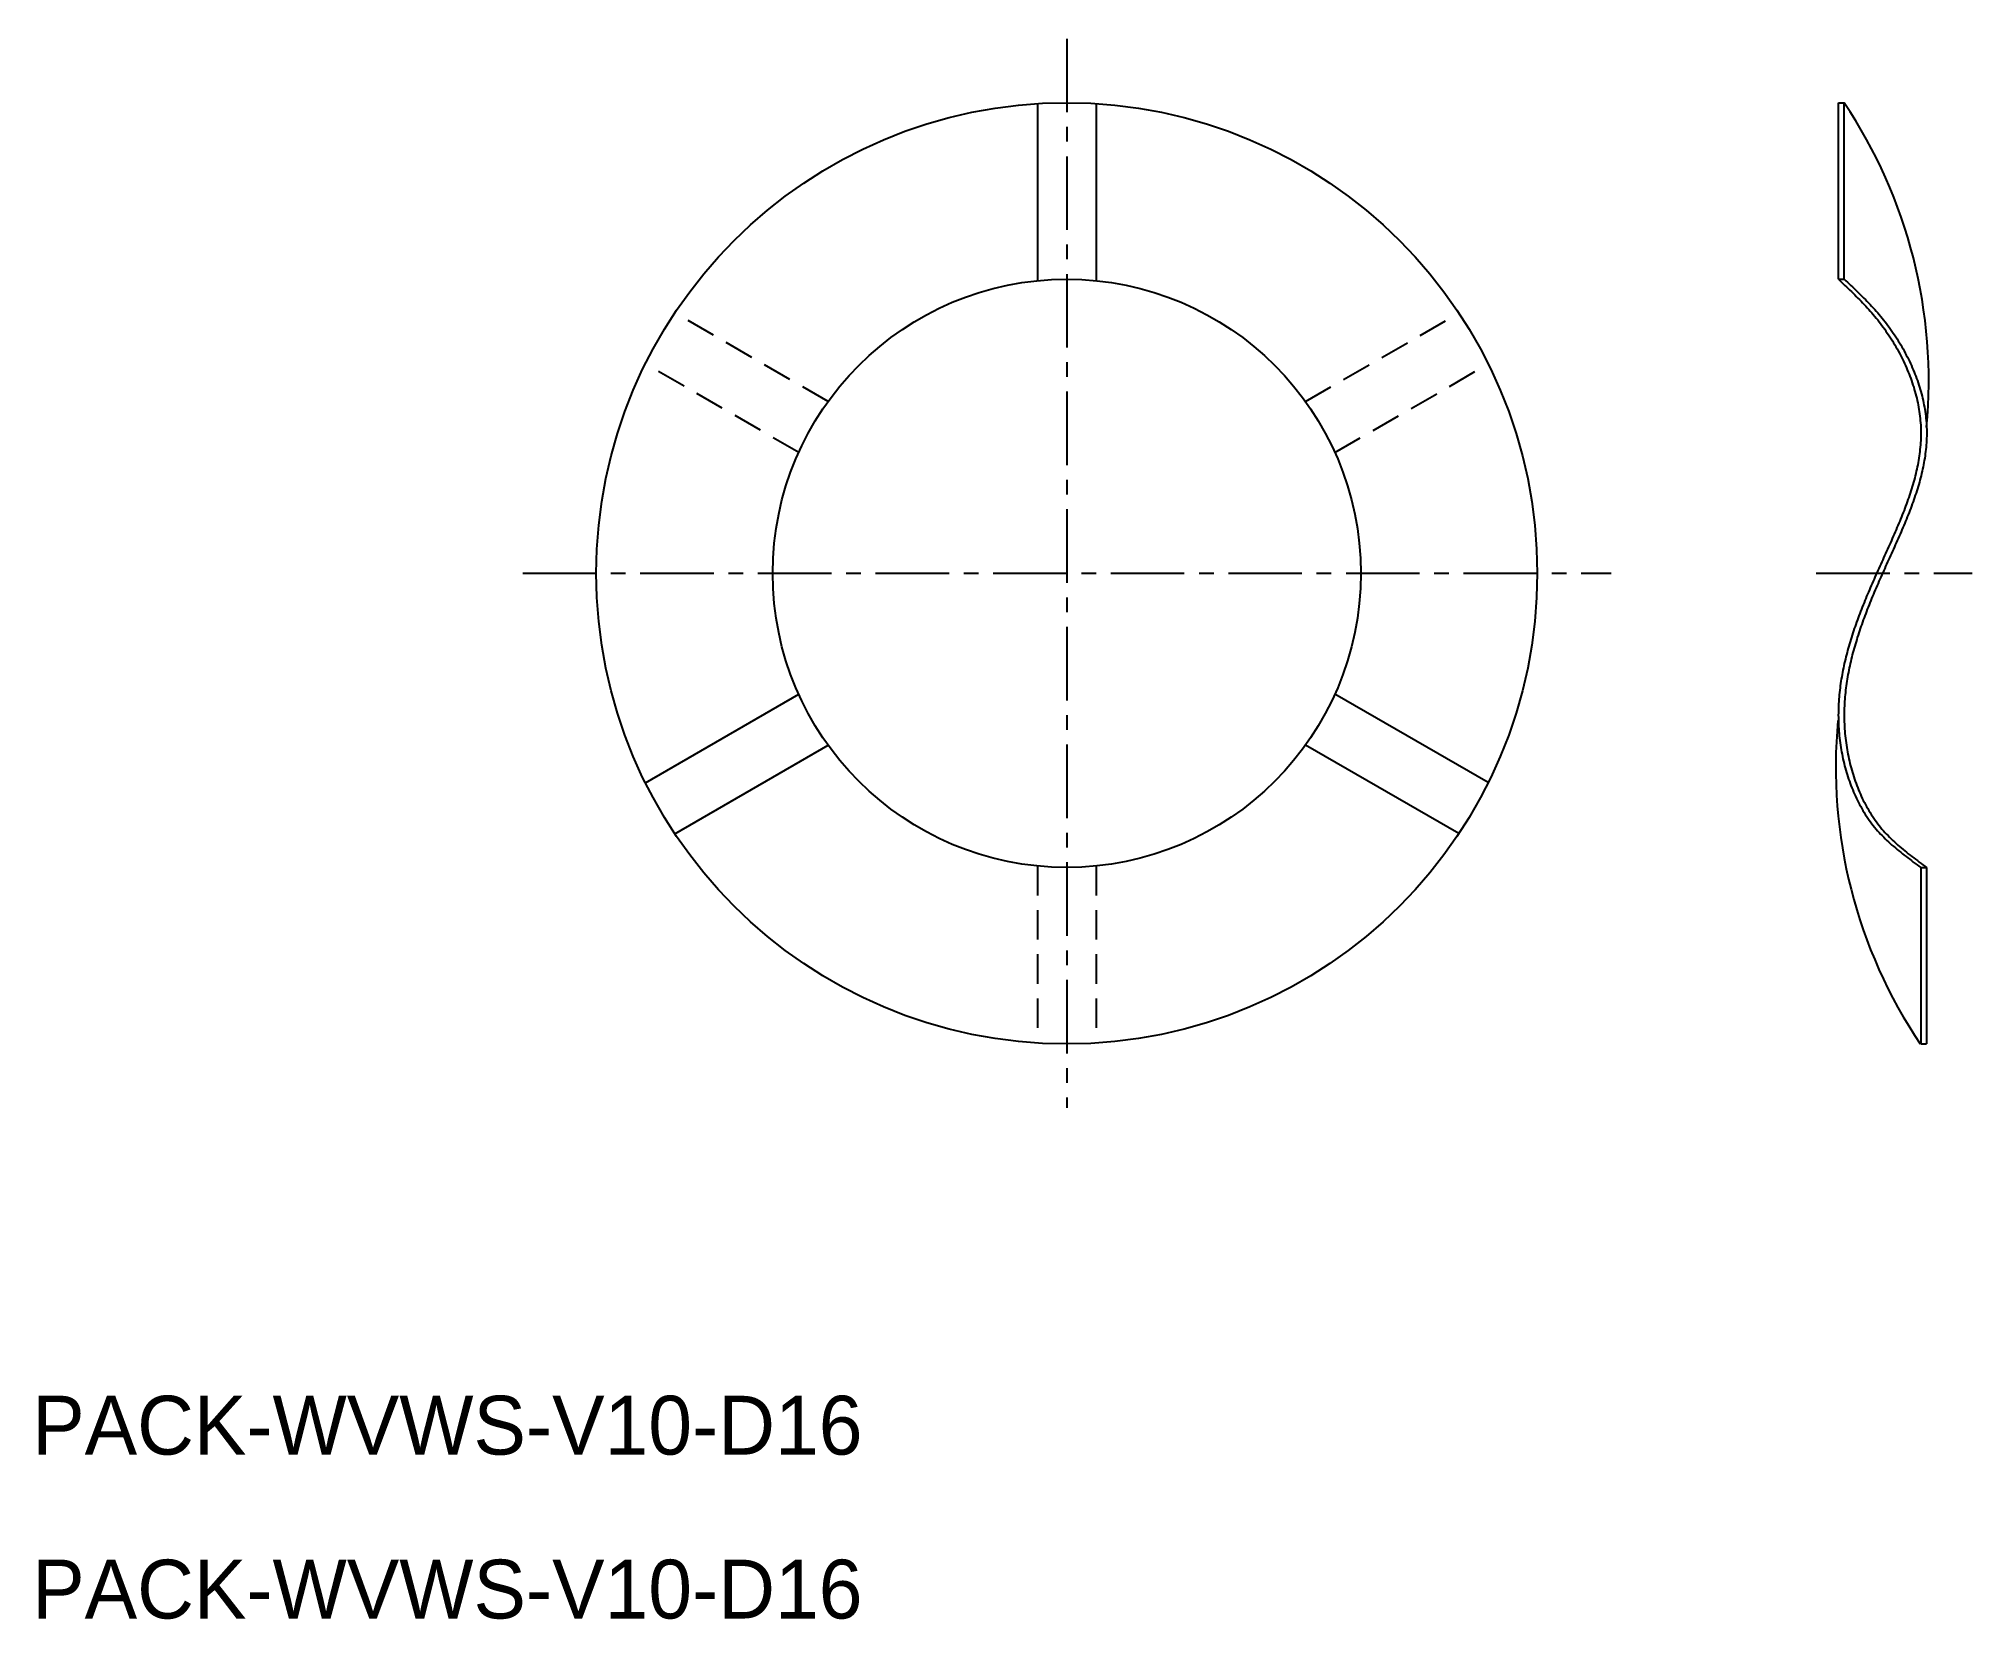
# Model space of a CAD drawing. Extents: x 73.8 to 106.7, y 15.7 to 42.6.
import ezdxf

# ---------------------------------------------------------------- set-up
doc = ezdxf.new("R2010")
doc.units = 0
doc.header["$MEASUREMENT"] = 0
doc.linetypes.add('CENTER', pattern=[2, 1.25, -0.25, 0.25, -0.25])
doc.linetypes.add('DASHED', pattern=[0.75, 0.5, -0.25])
doc.layers.get('0').update_dxf_attribs({"linetype": 'CONTINUOUS'})
doc.layers.add('CENTER', color=1, linetype='CENTER')

msp = doc.modelspace()

# ---------------------------------------------------------------- linework, layer by layer
at = {"color": 7, "linetype": 'Continuous'}
for p, q in [((90.767, 41.469), (90.767, 38.459)), ((91.767, 41.468), (91.767, 38.459)), ((104.385, 41.484), (104.485, 41.484)), ((104.385, 38.484), (104.385, 41.484)), ((104.485, 38.484), (104.485, 41.484)), ((104.385, 38.484), (104.485, 38.484)), ((84.1, 29.924), (86.706, 31.429)), ((98.43, 29.926), (95.823, 31.431)), ((84.6, 29.058), (87.207, 30.563)), ((97.93, 29.06), (95.323, 30.565)), ((105.785, 28.484), (105.785, 25.484)), ((105.785, 28.484), (105.885, 28.484)), ((105.885, 28.484), (105.885, 25.484)), ((105.785, 25.484), (105.885, 25.484))]:
    msp.add_line(p, q, dxfattribs=at)
at = {"color": 3, "linetype": 'DASHED'}
for p, q in [((87.207, 36.405), (84.6, 37.91)), ((95.323, 36.404), (97.93, 37.908)), ((86.706, 35.54), (84.1, 37.044)), ((95.823, 35.538), (98.43, 37.042)), ((90.767, 28.509), (90.767, 25.5)), ((91.767, 28.509), (91.767, 25.5))]:
    msp.add_line(p, q, dxfattribs=at)
at = {"color": 7}
for points in [[(104.385, 38.484, 0), (104.413, 38.458, 0), (104.44, 38.431, 0), (104.468, 38.405, 0), (104.496, 38.379, 0), (104.524, 38.352, 0), (104.552, 38.326, 0), (104.58, 38.299, 0), (104.607, 38.272, 0), (104.635, 38.246, 0), (104.662, 38.219, 0), (104.69, 38.192, 0), (104.717, 38.164, 0), (104.744, 38.137, 0), (104.771, 38.109, 0), (104.797, 38.082, 0), (104.824, 38.054, 0), (104.85, 38.026, 0), (104.877, 37.997, 0), (104.903, 37.968, 0), (104.928, 37.94, 0), (104.954, 37.91, 0), (104.979, 37.881, 0), (105.004, 37.851, 0), (105.029, 37.821, 0), (105.054, 37.791, 0), (105.078, 37.76, 0), (105.102, 37.729, 0), (105.125, 37.697, 0), (105.149, 37.666, 0), (105.172, 37.634, 0), (105.194, 37.601, 0), (105.217, 37.569, 0), (105.239, 37.536, 0), (105.261, 37.503, 0), (105.282, 37.47, 0), (105.303, 37.436, 0), (105.324, 37.402, 0), (105.344, 37.368, 0), (105.364, 37.334, 0), (105.384, 37.299, 0), (105.403, 37.264, 0), (105.422, 37.229, 0), (105.44, 37.194, 0), (105.458, 37.159, 0), (105.476, 37.123, 0), (105.493, 37.088, 0), (105.51, 37.052, 0), (105.526, 37.016, 0), (105.542, 36.979, 0), (105.557, 36.943, 0), (105.572, 36.906, 0), (105.587, 36.87, 0), (105.601, 36.833, 0), (105.615, 36.796, 0), (105.628, 36.759, 0), (105.641, 36.722, 0), (105.653, 36.684, 0), (105.665, 36.647, 0), (105.676, 36.61, 0), (105.687, 36.572, 0), (105.697, 36.535, 0), (105.707, 36.497, 0), (105.716, 36.459, 0), (105.725, 36.422, 0), (105.733, 36.384, 0), (105.74, 36.346, 0), (105.747, 36.308, 0), (105.754, 36.27, 0), (105.76, 36.232, 0), (105.765, 36.194, 0), (105.77, 36.156, 0), (105.774, 36.118, 0), (105.778, 36.081, 0), (105.781, 36.043, 0), (105.784, 36.005, 0), (105.785, 35.967, 0), (105.787, 35.929, 0), (105.787, 35.892, 0), (105.787, 35.854, 0), (105.787, 35.816, 0), (105.786, 35.779, 0), (105.784, 35.741, 0), (105.782, 35.703, 0), (105.779, 35.666, 0), (105.776, 35.628, 0), (105.772, 35.591, 0), (105.768, 35.553, 0), (105.763, 35.516, 0), (105.758, 35.479, 0), (105.753, 35.441, 0), (105.746, 35.404, 0), (105.74, 35.367, 0), (105.733, 35.33, 0), (105.725, 35.292, 0), (105.717, 35.255, 0), (105.709, 35.218, 0), (105.7, 35.181, 0), (105.691, 35.144, 0), (105.682, 35.107, 0), (105.672, 35.07, 0), (105.662, 35.033, 0), (105.651, 34.996, 0), (105.64, 34.959, 0), (105.629, 34.922, 0), (105.617, 34.885, 0), (105.606, 34.848, 0), (105.593, 34.811, 0), (105.581, 34.775, 0), (105.568, 34.738, 0), (105.555, 34.701, 0), (105.542, 34.664, 0), (105.528, 34.627, 0), (105.515, 34.591, 0), (105.501, 34.554, 0), (105.486, 34.517, 0), (105.472, 34.481, 0), (105.457, 34.444, 0), (105.442, 34.407, 0), (105.427, 34.371, 0), (105.412, 34.334, 0), (105.397, 34.297, 0), (105.381, 34.261, 0), (105.366, 34.224, 0), (105.35, 34.188, 0), (105.334, 34.151, 0), (105.318, 34.114, 0), (105.302, 34.078, 0), (105.286, 34.041, 0), (105.27, 34.005, 0), (105.253, 33.968, 0), (105.237, 33.932, 0), (105.22, 33.895, 0), (105.204, 33.859, 0), (105.187, 33.822, 0), (105.171, 33.786, 0), (105.154, 33.749, 0), (105.138, 33.713, 0), (105.121, 33.677, 0), (105.105, 33.64, 0), (105.088, 33.604, 0), (105.072, 33.567, 0), (105.055, 33.531, 0), (105.039, 33.494, 0), (105.023, 33.458, 0), (105.007, 33.421, 0), (104.991, 33.385, 0), (104.975, 33.349, 0), (104.959, 33.312, 0), (104.943, 33.276, 0), (104.927, 33.239, 0), (104.912, 33.203, 0), (104.896, 33.166, 0), (104.881, 33.13, 0), (104.865, 33.093, 0), (104.85, 33.057, 0), (104.835, 33.02, 0), (104.821, 32.984, 0), (104.806, 32.947, 0), (104.791, 32.91, 0), (104.777, 32.874, 0), (104.763, 32.837, 0), (104.749, 32.801, 0), (104.735, 32.764, 0), (104.721, 32.727, 0), (104.708, 32.691, 0), (104.695, 32.654, 0), (104.682, 32.617, 0), (104.669, 32.581, 0), (104.656, 32.544, 0), (104.644, 32.507, 0), (104.631, 32.47, 0), (104.619, 32.433, 0), (104.607, 32.396, 0), (104.596, 32.359, 0), (104.585, 32.322, 0), (104.574, 32.285, 0), (104.563, 32.248, 0), (104.552, 32.211, 0), (104.542, 32.174, 0), (104.532, 32.137, 0), (104.522, 32.099, 0), (104.513, 32.062, 0), (104.504, 32.025, 0), (104.495, 31.988, 0), (104.486, 31.95, 0), (104.478, 31.913, 0), (104.47, 31.875, 0), (104.462, 31.838, 0), (104.455, 31.8, 0), (104.448, 31.762, 0), (104.441, 31.725, 0), (104.435, 31.687, 0), (104.429, 31.649, 0), (104.423, 31.611, 0), (104.418, 31.573, 0), (104.413, 31.535, 0), (104.408, 31.497, 0), (104.404, 31.459, 0), (104.4, 31.421, 0), (104.397, 31.383, 0), (104.394, 31.344, 0), (104.391, 31.306, 0), (104.389, 31.267, 0), (104.387, 31.229, 0), (104.385, 31.19, 0), (104.384, 31.152, 0), (104.384, 31.113, 0), (104.383, 31.074, 0), (104.384, 31.035, 0), (104.384, 30.996, 0), (104.385, 30.957, 0), (104.387, 30.918, 0), (104.389, 30.879, 0), (104.391, 30.84, 0), (104.394, 30.8, 0), (104.397, 30.761, 0), (104.401, 30.722, 0), (104.405, 30.683, 0), (104.41, 30.643, 0), (104.415, 30.604, 0), (104.421, 30.565, 0), (104.427, 30.526, 0), (104.433, 30.486, 0), (104.44, 30.447, 0), (104.447, 30.408, 0), (104.455, 30.369, 0), (104.463, 30.33, 0), (104.472, 30.292, 0), (104.481, 30.253, 0), (104.491, 30.214, 0), (104.501, 30.176, 0), (104.512, 30.138, 0), (104.523, 30.1, 0), (104.534, 30.062, 0), (104.546, 30.024, 0), (104.559, 29.986, 0), (104.572, 29.949, 0), (104.585, 29.912, 0), (104.599, 29.875, 0), (104.613, 29.838, 0), (104.628, 29.802, 0), (104.643, 29.765, 0), (104.659, 29.729, 0), (104.675, 29.694, 0), (104.692, 29.658, 0), (104.709, 29.623, 0), (104.727, 29.588, 0), (104.745, 29.553, 0), (104.764, 29.519, 0), (104.783, 29.485, 0), (104.803, 29.452, 0), (104.823, 29.419, 0), (104.843, 29.386, 0), (104.864, 29.354, 0), (104.886, 29.322, 0), (104.908, 29.29, 0), (104.931, 29.259, 0), (104.954, 29.228, 0), (104.977, 29.198, 0), (105.001, 29.168, 0), (105.026, 29.138, 0), (105.051, 29.109, 0), (105.076, 29.081, 0), (105.102, 29.052, 0), (105.129, 29.025, 0), (105.156, 28.997, 0), (105.183, 28.97, 0), (105.211, 28.944, 0), (105.239, 28.918, 0), (105.267, 28.892, 0), (105.296, 28.866, 0), (105.325, 28.841, 0), (105.354, 28.816, 0), (105.384, 28.791, 0), (105.414, 28.767, 0), (105.444, 28.742, 0), (105.474, 28.718, 0), (105.505, 28.694, 0), (105.535, 28.671, 0), (105.566, 28.647, 0), (105.597, 28.623, 0), (105.628, 28.6, 0), (105.659, 28.577, 0), (105.691, 28.553, 0), (105.722, 28.53, 0), (105.753, 28.507, 0), (105.785, 28.484, 0)], [(104.485, 38.484, 0), (104.513, 38.458, 0), (104.54, 38.431, 0), (104.568, 38.405, 0), (104.596, 38.379, 0), (104.624, 38.352, 0), (104.652, 38.326, 0), (104.68, 38.299, 0), (104.707, 38.272, 0), (104.735, 38.246, 0), (104.762, 38.219, 0), (104.79, 38.192, 0), (104.817, 38.164, 0), (104.844, 38.137, 0), (104.871, 38.109, 0), (104.897, 38.082, 0), (104.924, 38.054, 0), (104.95, 38.026, 0), (104.977, 37.997, 0), (105.003, 37.968, 0), (105.028, 37.94, 0), (105.054, 37.91, 0), (105.079, 37.881, 0), (105.104, 37.851, 0), (105.129, 37.821, 0), (105.154, 37.791, 0), (105.178, 37.76, 0), (105.202, 37.729, 0), (105.225, 37.697, 0), (105.249, 37.666, 0), (105.272, 37.634, 0), (105.294, 37.601, 0), (105.317, 37.569, 0), (105.339, 37.536, 0), (105.361, 37.503, 0), (105.382, 37.47, 0), (105.403, 37.436, 0), (105.424, 37.402, 0), (105.444, 37.368, 0), (105.464, 37.334, 0), (105.484, 37.299, 0), (105.503, 37.264, 0), (105.522, 37.229, 0), (105.54, 37.194, 0), (105.558, 37.159, 0), (105.576, 37.123, 0), (105.593, 37.088, 0), (105.61, 37.052, 0), (105.626, 37.016, 0), (105.642, 36.979, 0), (105.657, 36.943, 0), (105.672, 36.906, 0), (105.687, 36.87, 0), (105.701, 36.833, 0), (105.715, 36.796, 0), (105.728, 36.759, 0), (105.741, 36.722, 0), (105.753, 36.684, 0), (105.765, 36.647, 0), (105.776, 36.61, 0), (105.787, 36.572, 0), (105.797, 36.535, 0), (105.807, 36.497, 0), (105.816, 36.459, 0), (105.825, 36.422, 0), (105.833, 36.384, 0), (105.84, 36.346, 0), (105.847, 36.308, 0), (105.854, 36.27, 0), (105.86, 36.232, 0), (105.865, 36.194, 0), (105.87, 36.156, 0), (105.874, 36.118, 0), (105.878, 36.081, 0), (105.881, 36.043, 0), (105.884, 36.005, 0), (105.885, 35.967, 0), (105.887, 35.929, 0), (105.887, 35.892, 0), (105.887, 35.854, 0), (105.887, 35.816, 0), (105.886, 35.779, 0), (105.884, 35.741, 0), (105.882, 35.703, 0), (105.879, 35.666, 0), (105.876, 35.628, 0), (105.872, 35.591, 0), (105.868, 35.553, 0), (105.863, 35.516, 0), (105.858, 35.479, 0), (105.853, 35.441, 0), (105.846, 35.404, 0), (105.84, 35.367, 0), (105.833, 35.33, 0), (105.825, 35.292, 0), (105.817, 35.255, 0), (105.809, 35.218, 0), (105.8, 35.181, 0), (105.791, 35.144, 0), (105.782, 35.107, 0), (105.772, 35.07, 0), (105.762, 35.033, 0), (105.751, 34.996, 0), (105.74, 34.959, 0), (105.729, 34.922, 0), (105.717, 34.885, 0), (105.706, 34.848, 0), (105.693, 34.811, 0), (105.681, 34.775, 0), (105.668, 34.738, 0), (105.655, 34.701, 0), (105.642, 34.664, 0), (105.628, 34.627, 0), (105.615, 34.591, 0), (105.601, 34.554, 0), (105.586, 34.517, 0), (105.572, 34.481, 0), (105.557, 34.444, 0), (105.542, 34.407, 0), (105.527, 34.371, 0), (105.512, 34.334, 0), (105.497, 34.297, 0), (105.481, 34.261, 0), (105.466, 34.224, 0), (105.45, 34.188, 0), (105.434, 34.151, 0), (105.418, 34.114, 0), (105.402, 34.078, 0), (105.386, 34.041, 0), (105.37, 34.005, 0), (105.353, 33.968, 0), (105.337, 33.932, 0), (105.32, 33.895, 0), (105.304, 33.859, 0), (105.287, 33.822, 0), (105.271, 33.786, 0), (105.254, 33.749, 0), (105.238, 33.713, 0), (105.221, 33.677, 0), (105.205, 33.64, 0), (105.188, 33.604, 0), (105.172, 33.567, 0), (105.155, 33.531, 0), (105.139, 33.494, 0), (105.123, 33.458, 0), (105.107, 33.421, 0), (105.091, 33.385, 0), (105.075, 33.349, 0), (105.059, 33.312, 0), (105.043, 33.276, 0), (105.027, 33.239, 0), (105.012, 33.203, 0), (104.996, 33.166, 0), (104.981, 33.13, 0), (104.965, 33.093, 0), (104.95, 33.057, 0), (104.935, 33.02, 0), (104.921, 32.984, 0), (104.906, 32.947, 0), (104.891, 32.91, 0), (104.877, 32.874, 0), (104.863, 32.837, 0), (104.849, 32.801, 0), (104.835, 32.764, 0), (104.821, 32.727, 0), (104.808, 32.691, 0), (104.795, 32.654, 0), (104.782, 32.617, 0), (104.769, 32.581, 0), (104.756, 32.544, 0), (104.744, 32.507, 0), (104.731, 32.47, 0), (104.719, 32.433, 0), (104.707, 32.396, 0), (104.696, 32.359, 0), (104.685, 32.322, 0), (104.674, 32.285, 0), (104.663, 32.248, 0), (104.652, 32.211, 0), (104.642, 32.174, 0), (104.632, 32.137, 0), (104.622, 32.099, 0), (104.613, 32.062, 0), (104.604, 32.025, 0), (104.595, 31.988, 0), (104.586, 31.95, 0), (104.578, 31.913, 0), (104.57, 31.875, 0), (104.562, 31.838, 0), (104.555, 31.8, 0), (104.548, 31.762, 0), (104.541, 31.725, 0), (104.535, 31.687, 0), (104.529, 31.649, 0), (104.523, 31.611, 0), (104.518, 31.573, 0), (104.513, 31.535, 0), (104.508, 31.497, 0), (104.504, 31.459, 0), (104.5, 31.421, 0), (104.497, 31.383, 0), (104.494, 31.344, 0), (104.491, 31.306, 0), (104.489, 31.267, 0), (104.487, 31.229, 0), (104.485, 31.19, 0), (104.484, 31.152, 0), (104.484, 31.113, 0), (104.483, 31.074, 0), (104.484, 31.035, 0), (104.484, 30.996, 0), (104.485, 30.957, 0), (104.487, 30.918, 0), (104.489, 30.879, 0), (104.491, 30.84, 0), (104.494, 30.8, 0), (104.497, 30.761, 0), (104.501, 30.722, 0), (104.505, 30.683, 0), (104.51, 30.643, 0), (104.515, 30.604, 0), (104.521, 30.565, 0), (104.527, 30.526, 0), (104.533, 30.486, 0), (104.54, 30.447, 0), (104.547, 30.408, 0), (104.555, 30.369, 0), (104.563, 30.33, 0), (104.572, 30.292, 0), (104.581, 30.253, 0), (104.591, 30.214, 0), (104.601, 30.176, 0), (104.612, 30.138, 0), (104.623, 30.1, 0), (104.634, 30.062, 0), (104.646, 30.024, 0), (104.659, 29.986, 0), (104.672, 29.949, 0), (104.685, 29.912, 0), (104.699, 29.875, 0), (104.713, 29.838, 0), (104.728, 29.802, 0), (104.743, 29.765, 0), (104.759, 29.729, 0), (104.775, 29.694, 0), (104.792, 29.658, 0), (104.809, 29.623, 0), (104.827, 29.588, 0), (104.845, 29.553, 0), (104.864, 29.519, 0), (104.883, 29.485, 0), (104.903, 29.452, 0), (104.923, 29.419, 0), (104.943, 29.386, 0), (104.964, 29.354, 0), (104.986, 29.322, 0), (105.008, 29.29, 0), (105.031, 29.259, 0), (105.054, 29.228, 0), (105.077, 29.198, 0), (105.101, 29.168, 0), (105.126, 29.138, 0), (105.151, 29.109, 0), (105.176, 29.081, 0), (105.202, 29.052, 0), (105.229, 29.025, 0), (105.256, 28.997, 0), (105.283, 28.97, 0), (105.311, 28.944, 0), (105.339, 28.918, 0), (105.367, 28.892, 0), (105.396, 28.866, 0), (105.425, 28.841, 0), (105.454, 28.816, 0), (105.484, 28.791, 0), (105.514, 28.767, 0), (105.544, 28.742, 0), (105.574, 28.718, 0), (105.605, 28.694, 0), (105.635, 28.671, 0), (105.666, 28.647, 0), (105.697, 28.623, 0), (105.728, 28.6, 0), (105.759, 28.577, 0), (105.791, 28.553, 0), (105.822, 28.53, 0), (105.853, 28.507, 0), (105.885, 28.484, 0)]]:
    msp.add_polyline3d(points, dxfattribs=at)
at = {"color": 7, "linetype": 'Continuous'}
for radius in [8, 5]:
    msp.add_circle((91.264, 33.484), radius, dxfattribs=at)
for centre, radius, start, end in [((97.412, 36.753), 8.509, 354.7026, 33.7826), ((112.772, 30.193), 8.432, 174.6122, 213.9526)]:
    msp.add_arc(centre, radius, start, end, dxfattribs=at)
at = {"layer": 'CENTER', "color": 1, "linetype": 'CENTER'}
for p, q in [((91.267, 42.572), (91.267, 24.396)), ((82.013, 33.484), (100.521, 33.484)), ((104.009, 33.484), (106.662, 33.484))]:
    msp.add_line(p, q, dxfattribs=at)

# ---------------------------------------------------------------- texts
at = {"color": 7, "linetype": 'Continuous'}
for p in [(73.673, 18.504), (73.673, 15.718)]:
    msp.add_text('PACK-WVWS-V10-D16', height=1, dxfattribs=at).set_placement(p)

doc.saveas('drawing.dxf')
